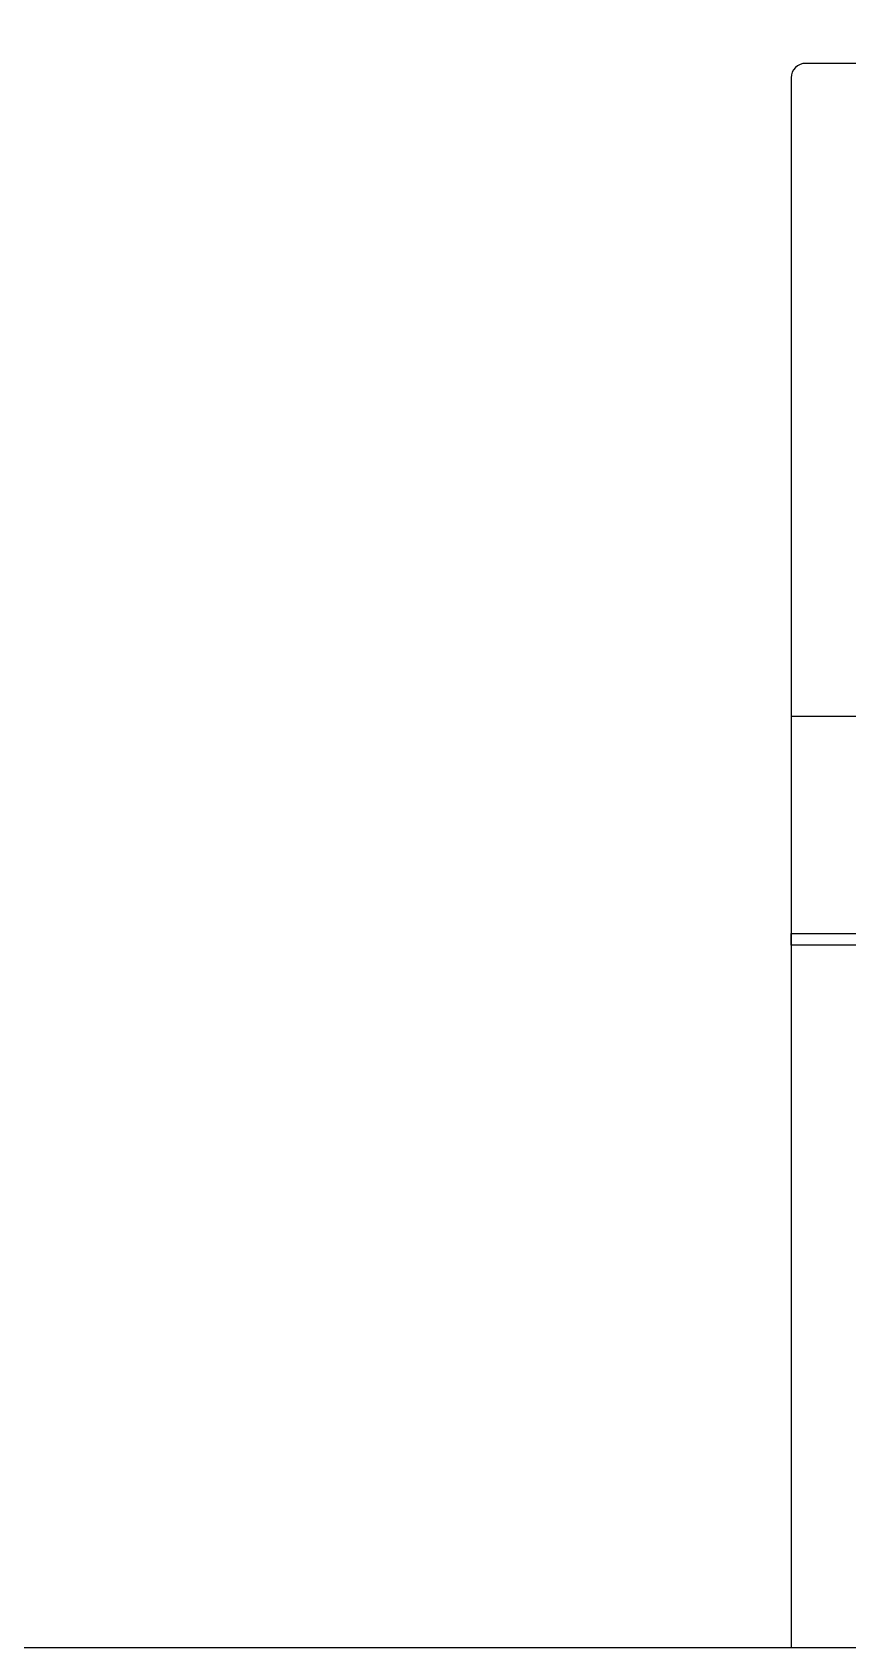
# Model space of a CAD drawing. Header units: millimetres. Extents: x 538 to 2776, y 409 to 1056.
# Drawn here: x 767.81 to 779.21, y 408.59 to 431.18 of the extents above; entities that cross this region are included whole.
import ezdxf

# ---------------------------------------------------------------- set-up
doc = ezdxf.new("R2010")
doc.units = ezdxf.units.MM
doc.layers.add('DWG', color=7, linetype='Continuous')

msp = doc.modelspace()

# ---------------------------------------------------------------- linework, layer by layer
at = {"layer": 'DWG', "linetype": 'ByBlock'}
for points in [[(848.042, 501.96), (848.042, 408.586), (714.777, 408.586), (714.777, 501.96)], [(848.042, 408.586), (714.777, 408.586), (714.777, 501.96), (848.042, 501.96)], [(778.418, 418.413), (778.418, 418.575), (848.042, 418.575), (848.042, 418.413)]]:
    msp.add_lwpolyline(points, close=True, dxfattribs=at)
msp.add_lwpolyline([(848.042, 430.742), (778.62, 430.742, 0.414214), (778.418, 430.54), (778.418, 408.586)], format="xyb", dxfattribs=at)
at = {"layer": 'DWG'}
msp.add_lwpolyline([(778.418, 421.614), (848.042, 421.614)], dxfattribs=at)

doc.saveas('drawing.dxf')
